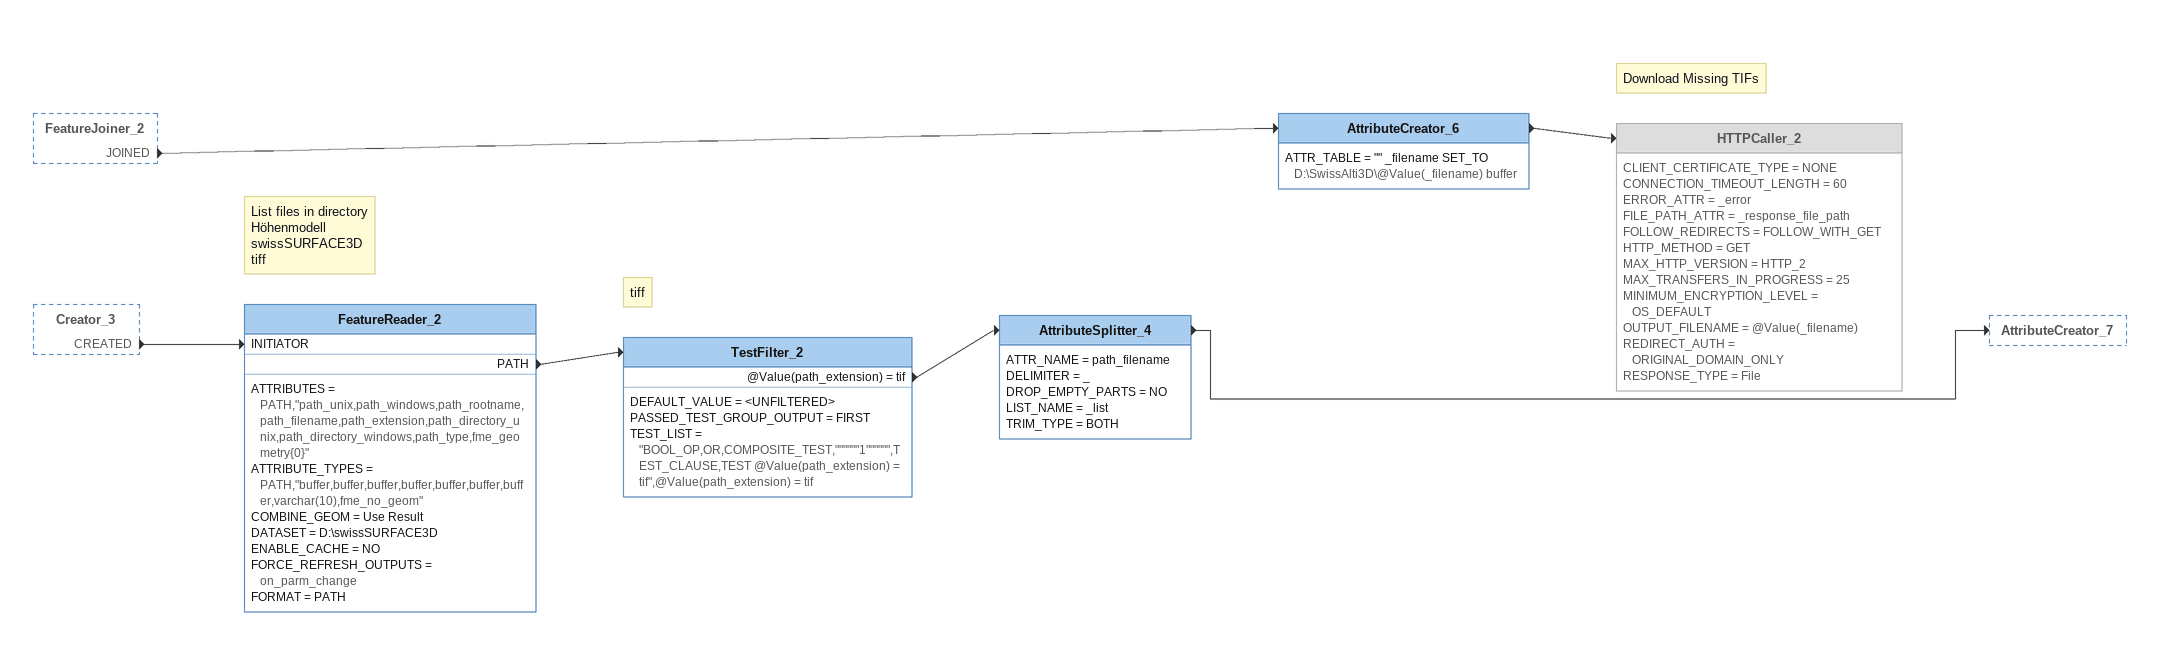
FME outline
FeatureJoiner_2 [outside]
    JOINED -> AttributeCreator_6
Creator_3 [outside]
    CREATED -> FeatureReader_2 [INITIATOR]
AttributeCreator_6
    ATTR_TABLE = "" _filename SET_TO D:\SwissAlti3D\@Value(_filename) buffer
    -> HTTPCaller_2
Note: Download Missing TIFs
HTTPCaller_2 [off]
    CLIENT_CERTIFICATE_TYPE = NONE
    CONNECTION_TIMEOUT_LENGTH = 60
    ERROR_ATTR = _error
    FILE_PATH_ATTR = _response_file_path
    FOLLOW_REDIRECTS = FOLLOW_WITH_GET
    HTTP_METHOD = GET
    MAX_HTTP_VERSION = HTTP_2
    MAX_TRANSFERS_IN_PROGRESS = 25
    MINIMUM_ENCRYPTION_LEVEL = OS_DEFAULT
    OUTPUT_FILENAME = @Value(_filename)
    REDIRECT_AUTH = ORIGINAL_DOMAIN_ONLY
    RESPONSE_TYPE = File
Note: List files in directory / Höhenmodell / swissSURFACE3D / tiff
FeatureReader_2
    ATTRIBUTES = PATH,"path_unix,path_windows,path_rootname,path_filename,path_extension,path_directory_unix,path_directory_windows,path_type,fme_geometry{0}"
    ATTRIBUTE_TYPES = PATH,"buffer,buffer,buffer,buffer,buffer,buffer,buffer,varchar(10),fme_no_geom"
    COMBINE_GEOM = Use Result
    DATASET = D:\swissSURFACE3D
    ENABLE_CACHE = NO
    FORCE_REFRESH_OUTPUTS = on_parm_change
    FORMAT = PATH
    PATH -> TestFilter_2
Note: tiff
TestFilter_2
    DEFAULT_VALUE = <UNFILTERED>
    PASSED_TEST_GROUP_OUTPUT = FIRST
    TEST_LIST = "BOOL_OP,OR,COMPOSITE_TEST,""""""1"""""",TEST_CLAUSE,TEST @Value(path_extension) = tif",@Value(path_extension) = tif
    @Value(path_extension) = tif -> AttributeSplitter_4
AttributeSplitter_4
    ATTR_NAME = path_filename
    DELIMITER = _
    DROP_EMPTY_PARTS = NO
    LIST_NAME = _list
    TRIM_TYPE = BOTH
    -> AttributeCreator_7
